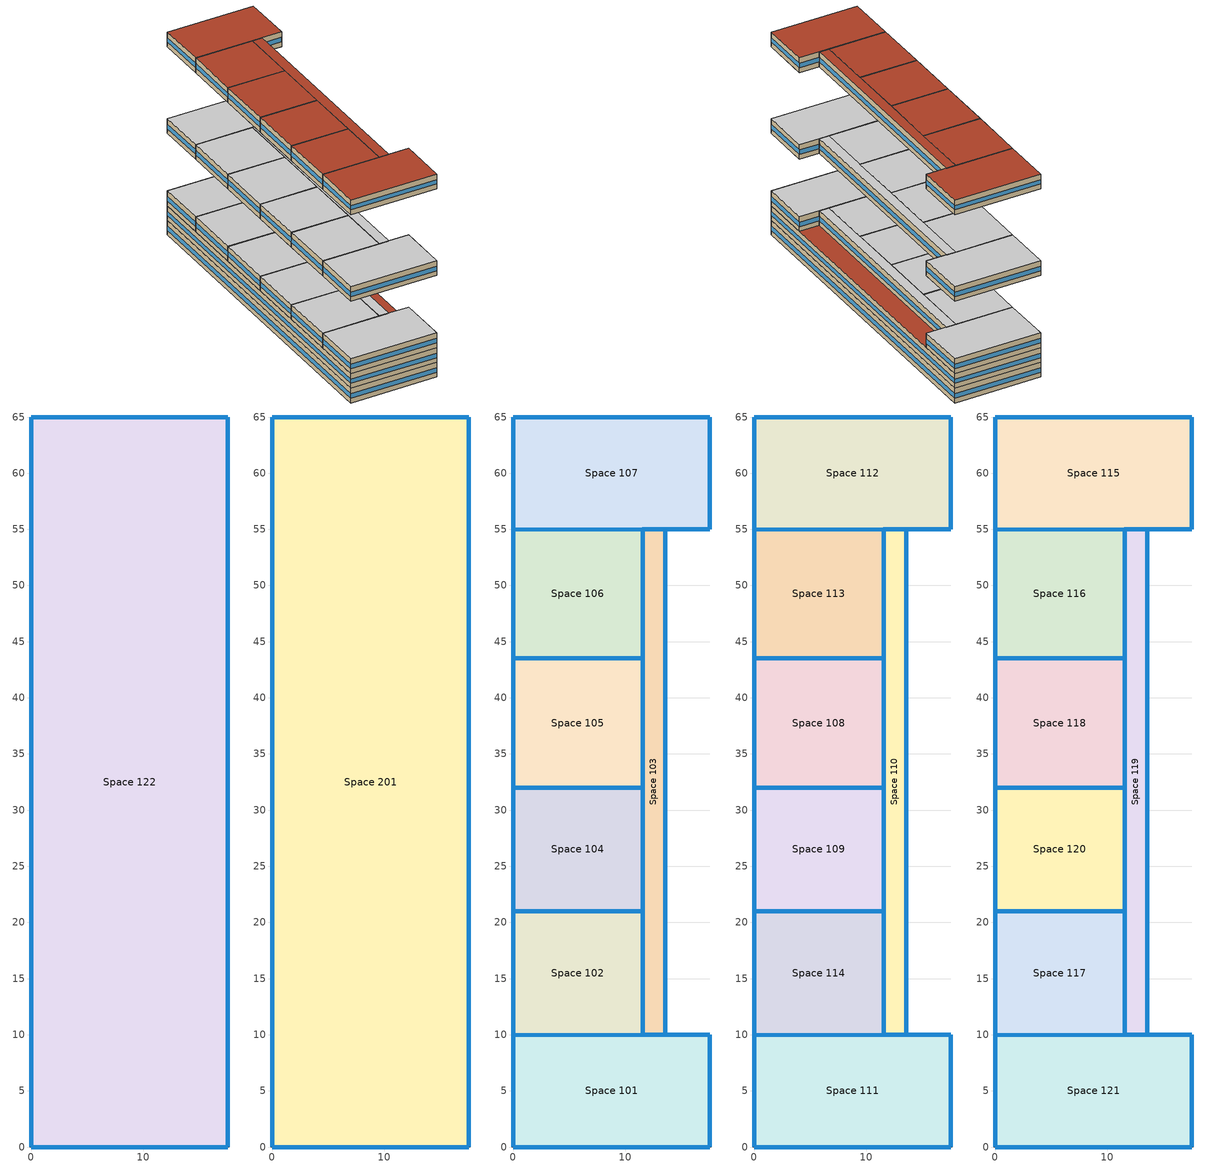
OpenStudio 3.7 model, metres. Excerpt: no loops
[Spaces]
Space 122
 floor ground: 17.53,65 17.53,0 0,0 0,65 z0
 wall outside: 0,0 17.53,0 17.53,65 0,65 0,0 z0:3.05
 window: 0.03,0 17.5,0 / 0,64.97 0,0.03 / 17.5,65 0.03,65 / 17.53,0.03 17.53,64.97 z1:1.92
 roof outside: 17.53,0 17.53,65 0,65 0,0 z3.05
Space 201
 floor ground: 17.53,65 17.53,0 0,0 0,65 z3.05
 wall outside: 0,0 17.53,0 17.53,65 0,65 0,0 z3.05:6.1
 window: 0.03,0 17.5,0 / 17.5,65 0.03,65 z4.05:4.97; 0,64.97 0,0.03 / 17.53,0.03 17.53,64.97 z4.05:4.96
 roof outside: 17.53,0 17.53,65 0,65 0,0 z6.1
Space 101
 floor ground: 17.53,10 17.53,0 0,0 0,9.97 11.53,10 z6.1
 wall outside: 13.53,10 11.53,10 0,9.97 0,0 17.53,0 17.53,10 13.53,10 z6.1:9.14
 window: 17.5,10 13.56,10 / 17.53,0.03 17.53,9.97 / 0,9.94 0,0.03 z7.1:8.02; 13.5,10 11.56,10 z7.1:8.03; 11.5,10 0.03,9.97 / 0.03,0 17.5,0 z7.1:8.01
 ceiling adiabatic: 17.53,0 17.53,10 11.53,10 0,9.97 0,0 z9.14
Space 102
 floor ground: 11.53,21 11.53,10 0,9.97 0,21 z6.1
 wall outside: 11.53,10 11.53,21 0,21 0,9.97 11.53,10 z6.1:9.14
 window: 11.53,10.03 11.53,20.97 / 0.03,9.97 11.5,10 / 0,20.97 0,10 / 11.5,21 0.03,21 z7.1:8.01
 ceiling adiabatic: 0,9.97 11.53,10 11.53,21 0,21 z9.14
Space 103
 floor ground: 13.53,55 13.53,10 11.53,10 11.53,55 z6.1
 wall outside: 13.53,10 13.53,55 11.53,55 11.53,43.5 11.53,32 11.53,21 11.53,10 13.53,10 z6.1:9.14
 window: 11.53,43.47 11.53,32.03 / 11.53,31.97 11.53,21.03 / 13.53,10.03 13.53,54.97 / 11.53,20.97 11.53,10.03 / 11.53,54.97 11.53,43.53 z7.1:8.01; 11.56,10 13.5,10 / 13.5,55 11.56,55 z7.1:8.03
 ceiling adiabatic: 13.53,10 13.53,55 11.53,55 11.53,10 z9.14
Space 104
 floor ground: 11.53,32 11.53,21 0,21 0,32 z6.1
 wall outside: 11.53,21 11.53,32 0,32 0,21 11.53,21 z6.1:9.14
 window: 0.03,21 11.5,21 / 0,31.97 0,21.03 / 11.53,21.03 11.53,31.97 / 11.5,32 0.03,32 z7.1:8.01
 ceiling adiabatic: 11.53,21 11.53,32 0,32 0,21 z9.14
Space 105
 floor ground: 11.53,43.5 11.53,32 0,32 0,43.5 z6.1
 wall outside: 11.53,32 11.53,43.5 0,43.5 0,32 11.53,32 z6.1:9.14
 window: 11.5,43.5 0.03,43.5 / 11.53,32.03 11.53,43.47 / 0.03,32 11.5,32 / 0,43.47 0,32.03 z7.1:8.01
 ceiling adiabatic: 11.53,32 11.53,43.5 0,43.5 0,32 z9.14
Space 106
 floor ground: 11.53,55 11.53,43.5 0,43.5 0,54.97 z6.1
 wall outside: 0,54.97 0,43.5 11.53,43.5 11.53,55 0,54.97 z6.1:9.14
 window: 11.53,43.53 11.53,54.97 / 0.03,43.5 11.5,43.5 / 0,54.94 0,43.53 / 11.5,55 0.03,54.97 z7.1:8.01
 ceiling adiabatic: 11.53,43.5 11.53,55 0,54.97 0,43.5 z9.14
Space 107
 floor ground: 17.53,65 17.53,55 11.53,55 0,54.97 0,65 z6.1
 wall outside: 0,65 0,54.97 11.53,55 13.53,55 17.53,55 17.53,65 0,65 z6.1:9.14
 window: 11.56,55 13.5,55 z7.1:8.03; 17.53,55.03 17.53,64.97 / 0,64.97 0,55 / 13.56,55 17.5,55 z7.1:8.02; 17.5,65 0.03,65 / 0.03,54.97 11.5,55 z7.1:8.01
 ceiling adiabatic: 0,54.97 11.53,55 17.53,55 17.53,65 0,65 z9.14
Space 108
 floor adiabatic: 11.53,43.5 11.53,32 0,32 0,43.5 z21.1
 wall outside: 11.53,32 11.53,43.5 0,43.5 0,32 11.53,32 z21.1:24.14
 window: 11.5,43.5 0.03,43.5 / 11.53,32.03 11.53,43.47 / 0.03,32 11.5,32 / 0,43.47 0,32.03 z22.1:23.01
 ceiling adiabatic: 11.53,32 11.53,43.5 0,43.5 0,32 z24.14
Space 109
 floor adiabatic: 11.53,32 11.53,21 0,21 0,32 z21.1
 wall outside: 11.53,21 11.53,32 0,32 0,21 11.53,21 z21.1:24.14
 window: 0,31.97 0,21.03 / 11.5,32 0.03,32 / 11.53,21.03 11.53,31.97 / 0.03,21 11.5,21 z22.1:23.01
 ceiling adiabatic: 11.53,21 11.53,32 0,32 0,21 z24.14
Space 110
 floor adiabatic: 13.53,55 13.53,10 11.53,10 11.53,55 z21.1
 wall outside: 13.53,10 13.53,55 11.53,55 11.53,43.5 11.53,32 11.53,21 11.53,10 13.53,10 z21.1:24.14
 window: 13.53,10.03 13.53,54.97 / 11.53,20.97 11.53,10.03 / 11.53,31.97 11.53,21.03 / 11.53,43.47 11.53,32.03 / 11.53,54.97 11.53,43.53 z22.1:23.01; 11.56,10 13.5,10 / 13.5,55 11.56,55 z22.1:23.03
 ceiling adiabatic: 13.53,10 13.53,55 11.53,55 11.53,10 z24.14
Space 111
 floor adiabatic: 17.53,10 17.53,0 0,0 0,9.97 11.53,10 z21.1
 wall outside: 13.53,10 11.53,10 0,9.97 0,0 17.53,0 17.53,10 13.53,10 z21.1:24.14
 window: 0,9.94 0,0.03 / 17.5,10 13.56,10 / 17.53,0.03 17.53,9.97 z22.1:23.02; 13.5,10 11.56,10 z22.1:23.03; 0.03,0 17.5,0 / 11.5,10 0.03,9.97 z22.1:23.01
 ceiling adiabatic: 17.53,0 17.53,10 11.53,10 0,9.97 0,0 z24.14
Space 112
 floor adiabatic: 17.53,65 17.53,55 11.53,55 0,54.97 0,65 z21.1
 wall outside: 0,65 0,54.97 11.53,55 13.53,55 17.53,55 17.53,65 0,65 z21.1:24.14
 window: 0,64.97 0,55 / 17.53,55.03 17.53,64.97 / 13.56,55 17.5,55 z22.1:23.02; 17.5,65 0.03,65 / 0.03,54.97 11.5,55 z22.1:23.01; 11.56,55 13.5,55 z22.1:23.03
 ceiling adiabatic: 0,54.97 11.53,55 17.53,55 17.53,65 0,65 z24.14
Space 113
 floor adiabatic: 11.53,55 11.53,43.5 0,43.5 0,54.97 z21.1
 wall outside: 0,54.97 0,43.5 11.53,43.5 11.53,55 0,54.97 z21.1:24.14
 window: 0,54.94 0,43.53 / 11.5,55 0.03,54.97 / 11.53,43.53 11.53,54.97 / 0.03,43.5 11.5,43.5 z22.1:23.01
 ceiling adiabatic: 11.53,43.5 11.53,55 0,54.97 0,43.5 z24.14
Space 114
 floor adiabatic: 11.53,21 11.53,10 0,9.97 0,21 z21.1
 wall outside: 11.53,10 11.53,21 0,21 0,9.97 11.53,10 z21.1:24.14
 window: 11.53,10.03 11.53,20.97 / 0.03,9.97 11.5,10 / 0,20.97 0,10 / 11.5,21 0.03,21 z22.1:23.01
 ceiling adiabatic: 0,9.97 11.53,10 11.53,21 0,21 z24.14
Space 115
 floor adiabatic: 17.53,65 17.53,55 11.53,55 0,54.97 0,65 z39.1
 wall outside: 0,65 0,54.97 11.53,55 13.53,55 17.53,55 17.53,65 0,65 z39.1:42.14
 window: 17.53,55.03 17.53,64.97 / 0,64.97 0,55 / 13.56,55 17.5,55 z40.1:41.02; 17.5,65 0.03,65 / 0.03,54.97 11.5,55 z40.1:41.01; 11.56,55 13.5,55 z40.1:41.03
 roof outside: 0,54.97 11.53,55 17.53,55 17.53,65 0,65 z42.14
Space 116
 floor adiabatic: 11.53,55 11.53,43.5 0,43.5 0,54.97 z39.1
 wall outside: 0,54.97 0,43.5 11.53,43.5 11.53,55 0,54.97 z39.1:42.14
 window: 0,54.94 0,43.53 / 11.5,55 0.03,54.97 / 11.53,43.53 11.53,54.97 / 0.03,43.5 11.5,43.5 z40.1:41.01
 roof outside: 11.53,43.5 11.53,55 0,54.97 0,43.5 z42.14
Space 117
 floor adiabatic: 11.53,21 11.53,10 0,9.97 0,21 z39.1
 wall outside: 11.53,10 11.53,21 0,21 0,9.97 11.53,10 z39.1:42.14
 window: 0.03,9.97 11.5,10 / 11.53,10.03 11.53,20.97 / 0,20.97 0,10 / 11.5,21 0.03,21 z40.1:41.01
 roof outside: 0,9.97 11.53,10 11.53,21 0,21 z42.14
Space 118
 floor adiabatic: 11.53,43.5 11.53,32 0,32 0,43.5 z39.1
 wall outside: 11.53,32 11.53,43.5 0,43.5 0,32 11.53,32 z39.1:42.14
 window: 11.53,32.03 11.53,43.47 / 0.03,32 11.5,32 / 0,43.47 0,32.03 / 11.5,43.5 0.03,43.5 z40.1:41.01
 roof outside: 11.53,32 11.53,43.5 0,43.5 0,32 z42.14
Space 119
 floor adiabatic: 13.53,55 13.53,10 11.53,10 11.53,55 z39.1
 wall outside: 13.53,10 13.53,55 11.53,55 11.53,43.5 11.53,32 11.53,21 11.53,10 13.53,10 z39.1:42.14
 window: 13.5,55 11.56,55 / 11.56,10 13.5,10 z40.1:41.03; 11.53,54.97 11.53,43.53 / 13.53,10.03 13.53,54.97 / 11.53,20.97 11.53,10.03 / 11.53,31.97 11.53,21.03 / 11.53,43.47 11.53,32.03 z40.1:41.01
 roof outside: 13.53,10 13.53,55 11.53,55 11.53,10 z42.14
Space 120
 floor adiabatic: 11.53,32 11.53,21 0,21 0,32 z39.1
 wall outside: 11.53,21 11.53,32 0,32 0,21 11.53,21 z39.1:42.14
 window: 0,31.97 0,21.03 / 0.03,21 11.5,21 / 11.53,21.03 11.53,31.97 / 11.5,32 0.03,32 z40.1:41.01
 roof outside: 11.53,21 11.53,32 0,32 0,21 z42.14
Space 121
 floor adiabatic: 17.53,10 17.53,0 0,0 0,9.97 11.53,10 z39.1
 wall outside: 13.53,10 11.53,10 0,9.97 0,0 17.53,0 17.53,10 13.53,10 z39.1:42.14
 window: 0.03,0 17.5,0 / 11.5,10 0.03,9.97 z40.1:41.01; 17.5,10 13.56,10 / 17.53,0.03 17.53,9.97 / 0,9.94 0,0.03 z40.1:41.02; 13.5,10 11.56,10 z40.1:41.03
 roof outside: 17.53,0 17.53,10 11.53,10 0,9.97 0,0 z42.14
[ClimateZones]
Climate Zone Institution Name 1=ASHRAE; Climate Zone Document Name 1=ANSI/ASHRAE Standard 169; Climate Zone Document Year 1=2006; Climate Zone Value 1=6A; Climate Zone Institution Name 2=CEC; Climate Zone Document Name 2=California Climate Zone Descriptions; Climate Zone Document Year 2=1995
[Building]
Building 1
[Site]
Montreal Int'l: Latitude {deg}=45.47; Longitude {deg}=-73.75; Time Zone {hr}=-5; Elevation {m}=36
[SizingPeriod:DesignDay] Barometric Pressure {Pa}=100893; Rain Indicator=No; Snow Indicator=No; Day of Month=21; Daylight Saving Time Indicator=No; Dry-Bulb Temperature Range Modifier Type=DefaultMultipliers
Name | Maximum Dry-Bulb Temperature {C} | Daily Dry-Bulb Temperature Range {deltaC} | Wind Speed {m/s} | Wind Direction {deg} | Sky Clearness | Month | Day Type | Humidity Condition Type | Wetbulb or DewPoint at Maximum Dry-Bulb {C} | Solar Model Indicator | ASHRAE Clear Sky Optical Depth for Beam Irradiance | ASHRAE Clear Sky Optical Depth for Diffuse Irradiance
Montreal Int'l Ann Htg 99.6% Condns DB | -23.7 | 0 | 3.9 | 260 | 0 | 1 | WinterDesignDay | Wetbulb | -23.7 | ASHRAEClearSky
Montreal Int'l Ann Hum_n 99.6% Condns DP=>MCDB | -23 | 0 | 3.9 | 260 | 0 | 1 | WinterDesignDay | Dewpoint | -30.5 | ASHRAEClearSky
Montreal Int'l Ann Htg Wind 99.6% Condns WS=>MCDB | -5.3 | 0 | 12.9 | 260 | 0 | 1 | WinterDesignDay | Wetbulb | -5.3 | ASHRAEClearSky
Montreal Int'l Ann Clg .4% Condns DB=>MWB | 30 | 9.3 | 4.9 | 220 |  | 7 | SummerDesignDay | Wetbulb | 22.1 | ASHRAETau | 0.465 | 1.966
Montreal Int'l Ann Clg .4% Condns WB=>MDB | 28.1 | 9.3 | 4.9 | 220 |  | 7 | SummerDesignDay | Wetbulb | 23.2 | ASHRAETau | 0.465 | 1.966
Montreal Int'l Ann Clg .4% Condns DP=>MDB | 26 | 9.3 | 4.9 | 220 |  | 7 | SummerDesignDay | Dewpoint | 21.6 | ASHRAETau | 0.465 | 1.966
[Material] Thermal Absorptance=0.9
Name | Roughness | Thickness {m} | Conductivity {W/m-K} | Density {kg/m3} | Specific Heat {J/kg-K} | Solar Absorptance | Visible Absorptance
G05 25mm wood 1 | MediumSmooth | 0.0254 | 0.15 | 608 | 1630 | 0.5 | 0.5
4 in. Normalweight Concrete Floor 2 | MediumRough | 0.1016 | 2.31 | 2322 | 832 | 0.7 | 0.7
Generic Brick | MediumRough | 0.1 | 0.9 | 1920 | 790 | 0.65 | 0.65
Generic LW Concrete | MediumRough | 0.1 | 0.53 | 1280 | 840 | 0.8 | 0.8
Generic Wall Air Gap | Smooth | 0.1 | 0.667 | 1.28 | 1000 | 0.7 | 0.7
Generic Gypsum Board | MediumSmooth | 0.0127 | 0.16 | 800 | 1090 | 0.5 | 0.5
Roof Membrane 1 | VeryRough | 0.0095 | 0.16 | 1121.29 | 1460 | 0.7 | 0.7
Metal Roof Surface 2; F08 Metal surface 1 | Smooth | 0.0008 | 45.28 | 7824 | 500 | 0.7 | 0.7
100mm Normalweight concrete floor | MediumRough | 0.1016 | 2.31045 | 2322 | 832.557 | 0.7 | 0.7
G01 13mm gypsum board | Smooth | 0.0127 | 0.160031 | 800.001 | 1090.73 | 0.7 | 0.5
Generic HW Concrete | MediumRough | 0.2 | 1.95 | 2240 | 900 | 0.8 | 0.8
Generic Ceiling Air Gap | Smooth | 0.1 | 0.556 | 1.28 | 1000 | 0.7 | 0.7
Generic Acoustic Tile | MediumSmooth | 0.02 | 0.06 | 368 | 590 | 0.2 | 0.2
[Material:NoMass] Roughness=Smooth; Thermal Absorptance=0.9; Solar Absorptance=0.7
Name | Thermal Resistance {m2-K/W} | Visible Absorptance
Typical Carpet Pad 4; CP02 CARPET PAD 1 | 0.21648 | 0.8
Typical Insulation R-1.2 Pre1980roof | 2.73841 | 0.7
Typical Insulation R1.5 ground Pre1980 | 1.5 | 0.7
Typical Insulation R-2.17 1 | 0.381975 | 0.7
[DefaultConstructionSet]
Zone Pre1950 6A: Default Exterior Surface Constructions=Default Surface Constructions 1696; Default Interior Surface Constructions=Default Surface Constructions 1697; Default Ground Contact Surface Constructions=Default Surface Constructions 1675; Default Exterior SubSurface Constructions=Default Sub Surface Constructions 1113; Default Interior SubSurface Constructions=Default Sub Surface Constructions 1114; Interior Partition Construction=Typical Interior Partition 4; Adiabatic Surface Construction=Generic Interior Floor
[DefaultSurfaceConstructions]
Name | Floor Construction | Wall Construction | Roof Ceiling Construction
Default Surface Constructions 1696 | Typical Insulated Exterior Mass Floor 1 | Generic Exterior Wall Uninsulated | Typical IEAD Roof pre1980
Default Surface Constructions 1697 | Typical Interior Floor | Typical Interior Wall | Typical Interior Ceiling
Default Surface Constructions 1675 | Generic Ground Slab 6A pre1980 | Generic Ground Slab 6A pre1980 | Generic Interior Ceiling
[DefaultSubSurfaceConstructions]
Name | Fixed Window Construction | Operable Window Construction | Door Construction | Glass Door Construction | Overhead Door Construction | Tubular Daylight Dome Construction | Tubular Daylight Diffuser Construction
Default Sub Surface Constructions 1113 | Customized Fenestration: u=3.36 | Customized Fenestration: u=3.36 | Typical Insulated Metal Door 2 | U 0.88 SHGC 0.16 Sgl Ref-A-L Clr 6mm 1 | Typical Overhead Door 1 | Typical Interior Window | Typical Interior Window
Default Sub Surface Constructions 1114 | Typical Interior Window | Typical Interior Window | Typical Interior Door 4
[Construction]
Typical Interior Partition 4; Typical Interior Door 4: G05 25mm wood 1
Typical Insulated Exterior Mass Floor 1: 4 in. Normalweight Concrete Floor 2, Typical Carpet Pad 4
Generic Exterior Wall Uninsulated: Generic Brick, Generic LW Concrete, Generic Wall Air Gap, Generic Gypsum Board
Typical IEAD Roof pre1980: Roof Membrane 1, Typical Insulation R-1.2 Pre1980roof, Metal Roof Surface 2
Typical Interior Floor: 100mm Normalweight concrete floor, CP02 CARPET PAD 1
Typical Interior Wall: G01 13mm gypsum board, G01 13mm gypsum board
Typical Interior Ceiling: CP02 CARPET PAD 1, 100mm Normalweight concrete floor
Generic Ground Slab 6A pre1980: Typical Insulation R1.5 ground Pre1980, Generic HW Concrete
Customized Fenestration: u=3.36: Fenestration U=3.32 0.66 1
Typical Insulated Metal Door 2: F08 Metal surface 1, Typical Insulation R-2.17 1
U 0.88 SHGC 0.16 Sgl Ref-A-L Clr 6mm 1: REF A CLEAR LO 6MM 1
Typical Overhead Door 1: Typical Insulation R-2.17 1
Typical Interior Window: Clear 3mm 1
Generic Interior Ceiling: Generic LW Concrete, Generic Ceiling Air Gap, Generic Acoustic Tile
Generic Interior Floor: Generic Acoustic Tile, Generic Ceiling Air Gap, Generic LW Concrete
[WindowMaterial:SimpleGlazingSystem]
Fenestration U=3.32 0.66 1: U-Factor {W/m2-K}=3.32; Solar Heat Gain Coefficient=0.66; Visible Transmittance=0.21
[WindowMaterial:Glazing] Optical Data Type=SpectralAverage; Infrared Transmittance at Normal Incidence=0; Front Side Infrared Hemispherical Emissivity=0.84; Conductivity {W/m-K}=0.9; Dirt Correction Factor for Solar and Visible Transmittance=1; Solar Diffusing=No
Name | Thickness {m} | Solar Transmittance at Normal Incidence | Front Side Solar Reflectance at Normal Incidence | Back Side Solar Reflectance at Normal Incidence | Visible Transmittance at Normal Incidence | Front Side Visible Reflectance at Normal Incidence | Back Side Visible Reflectance at Normal Incidence | Back Side Infrared Hemispherical Emissivity
REF A CLEAR LO 6MM 1 | 0.006 | 0.066 | 0.341 | 0.493 | 0.08 | 0.41 | 0.37 | 0.4
Clear 3mm 1 | 0.003 | 0.837 | 0.075 | 0.075 | 0.898 | 0.081 | 0.081 | 0.84
[ThermostatSetpoint:DualSetpoint]
Name | Heating Setpoint Temperature Schedule | Cooling Setpoint Temperature Schedule
Thermostat Setpoint Dual Setpoint 1 | LargeOffice Building_Setpoint_HtgSetp Schedule | LargeOffice Building_Setpoint_ClgSetp Schedule
Thermostat Setpoint Dual Setpoint 2 | LargeOffice Building_Setpoint_HtgSetp Schedule 1 | LargeOffice Building_Setpoint_ClgSetp Schedule 1
Thermostat Setpoint Dual Setpoint 3; Thermostat Setpoint Dual Setpoint 4; Thermostat Setpoint Dual Setpoint 5; Thermostat Setpoint Dual Setpoint 6; Thermostat Setpoint Dual Setpoint 7; Thermostat Setpoint Dual Setpoint 8; Thermostat Setpoint Dual Setpoint 9; Thermostat Setpoint Dual Setpoint 10; Thermostat Setpoint Dual Setpoint 11; Thermostat Setpoint Dual Setpoint 12; Thermostat Setpoint Dual Setpoint 13; Thermostat Setpoint Dual Setpoint 14; Thermostat Setpoint Dual Setpoint 15; Thermostat Setpoint Dual Setpoint 16; Thermostat Setpoint Dual Setpoint 17; Thermostat Setpoint Dual Setpoint 18; Thermostat Setpoint Dual Setpoint 19; Thermostat Setpoint Dual Setpoint 20; Thermostat Setpoint Dual Setpoint 21; Thermostat Setpoint Dual Setpoint 22; Thermostat Setpoint Dual Setpoint 23 | NECB-G-Thermostat Setpoint-Heating | NECB-G-Thermostat Setpoint-Cooling 1
[DesignSpecification:OutdoorAir] Outdoor Air Method=Sum
Name | Outdoor Air Flow per Person {m3/s-person}
MidriseApartment Apartment Ventilation | 0.003
189.1-2009 - Office - ClosedOffice - CZ4-8 Ventilation | 0.00943895
[BuildingStory]
Name | Nominal Z Coordinate {m} | Nominal Floor to Floor Height {m}
Building Story 1 | 0 | 3.048
Building Story 2 | 3 | 3.048
Building Story 3 | 6.048 | 3.048
Building Story typical | 24 | 3
Building Story roof | 42 | 3
[Space]
Name | Space Type | Building Story | Thermal Zone
Space 101 | MURB large | Building Story 3 | Thermal Zone 2
Space 102 | MURB large | Building Story 3 | Thermal Zone 5
Space 103 | MURB lobby | Building Story 3 | Thermal Zone 7
Space 104 | MURB large | Building Story 3 | Thermal Zone 8
Space 105 | MURB large | Building Story 3 | Thermal Zone 9
Space 106 | MURB large | Building Story 3 | Thermal Zone 6
Space 107 | MURB large | Building Story 3 | Thermal Zone 4
Space 108 | MURB large | Building Story typical | Thermal Zone 3
Space 109 | MURB large | Building Story typical | Thermal Zone 10
Space 110 | MURB lobby | Building Story typical | Thermal Zone 11
Space 111 | MURB large | Building Story typical | Thermal Zone 13
Space 112 | MURB large | Building Story typical | Thermal Zone 15
Space 113 | MURB large | Building Story typical | Thermal Zone 16
Space 114 | MURB large | Building Story typical | Thermal Zone 17
Space 115 | MURB large | Building Story roof | Thermal Zone 18
Space 116 | MURB large | Building Story roof | Thermal Zone 19
Space 117 | MURB large | Building Story roof | Thermal Zone 20
Space 118 | MURB large | Building Story roof | Thermal Zone 14
Space 119 | MURB lobby | Building Story roof | Thermal Zone 21
Space 120 | MURB large | Building Story roof | Thermal Zone 22
Space 121 | MURB large | Building Story roof | Thermal Zone 12
Space 122 | Bureaux | Building Story 1 | Thermal Zone 23
Space 201 | Bureaux | Building Story 2 | Thermal Zone 1
[ThermalZone] Use Ideal Air Loads=No
Name | Thermostat | Multiplier
Thermal Zone 1 | Thermostat Setpoint Dual Setpoint 1
Thermal Zone 2 | Thermostat Setpoint Dual Setpoint 10
Thermal Zone 3 | Thermostat Setpoint Dual Setpoint 12 | 10
Thermal Zone 4 | Thermostat Setpoint Dual Setpoint 8
Thermal Zone 5 | Thermostat Setpoint Dual Setpoint 14
Thermal Zone 6 | Thermostat Setpoint Dual Setpoint 20
Thermal Zone 7 | Thermostat Setpoint Dual Setpoint 7
Thermal Zone 8 | Thermostat Setpoint Dual Setpoint 19
Thermal Zone 9 | Thermostat Setpoint Dual Setpoint 18
Thermal Zone 10 | Thermostat Setpoint Dual Setpoint 3 | 10
Thermal Zone 11 | Thermostat Setpoint Dual Setpoint 9 | 10
Thermal Zone 12 | Thermostat Setpoint Dual Setpoint 13 | 1
Thermal Zone 13 | Thermostat Setpoint Dual Setpoint 11 | 10
Thermal Zone 14 | Thermostat Setpoint Dual Setpoint 6
Thermal Zone 15 | Thermostat Setpoint Dual Setpoint 15 | 10
Thermal Zone 16 | Thermostat Setpoint Dual Setpoint 16 | 10
Thermal Zone 17 | Thermostat Setpoint Dual Setpoint 17 | 10
Thermal Zone 18 | Thermostat Setpoint Dual Setpoint 4
Thermal Zone 19 | Thermostat Setpoint Dual Setpoint 5
Thermal Zone 20 | Thermostat Setpoint Dual Setpoint 23
Thermal Zone 21 | Thermostat Setpoint Dual Setpoint 21
Thermal Zone 22 | Thermostat Setpoint Dual Setpoint 22
Thermal Zone 23 | Thermostat Setpoint Dual Setpoint 2
[Sizing:Zone] Zone Cooling Design Supply Air Temperature Input Method=SupplyAirTemperature; Zone Cooling Design Supply Air Temperature {C}=14; Zone Cooling Design Supply Air Temperature Difference {deltaC}=11.11; Zone Heating Design Supply Air Temperature Input Method=SupplyAirTemperature; Zone Heating Design Supply Air Temperature {C}=40; Zone Heating Design Supply Air Temperature Difference {deltaC}=11.11; Zone Cooling Design Supply Air Humidity Ratio {kg-H2O/kg-air}=0.0085; Zone Heating Design Supply Air Humidity Ratio {kg-H2O/kg-air}=0.008; Cooling Design Air Flow Method=DesignDay; Heating Design Air Flow Method=DesignDay; Account for Dedicated Outdoor Air System=No; Dedicated Outdoor Air System Control Strategy=NeutralSupplyAir; Dedicated Outdoor Air Low Setpoint Temperature for Design {C}=autosize; Dedicated Outdoor Air High Setpoint Temperature for Design {C}=autosize; Zone Load Sizing Method=Sensible Load Only No Latent Load; Zone Latent Cooling Design Supply Air Humidity Ratio Input Method=HumidityRatioDifference; Zone Cooling Design Supply Air Humidity Ratio Difference {kgWater/kgDryAir}=0.005; Zone Latent Heating Design Supply Air Humidity Ratio Input Method=HumidityRatioDifference; Zone Humidification Design Supply Air Humidity Ratio Difference {kgWater/kgDryAir}=0.005
Thermal Zone 1; Thermal Zone 2; Thermal Zone 3; Thermal Zone 4; Thermal Zone 5; Thermal Zone 6; Thermal Zone 7; Thermal Zone 8; Thermal Zone 9; Thermal Zone 10; Thermal Zone 11; Thermal Zone 12; Thermal Zone 13; Thermal Zone 14; Thermal Zone 15; Thermal Zone 16; Thermal Zone 17; Thermal Zone 18; Thermal Zone 19; Thermal Zone 20; Thermal Zone 21; Thermal Zone 22; Thermal Zone 23
[Zone equipment]
Thermal Zone 1: Elec Baseboard, PTHP
Thermal Zone 2: Elec Baseboard 8, PTHP 8
Thermal Zone 3: Elec Baseboard 10, PTHP 10
Thermal Zone 4: Elec Baseboard 5, PTHP 5
Thermal Zone 5: Elec Baseboard 12, PTHP 12
Thermal Zone 6: Elec Baseboard 18, PTHP 18
Thermal Zone 7: Elec Baseboard 4, PTHP 4
Thermal Zone 8: Elec Baseboard 17, PTHP 17
Thermal Zone 9: Elec Baseboard 16, PTHP 16
Thermal Zone 10: Elec Baseboard 6, PTHP 6
Thermal Zone 11: Elec Baseboard 7, PTHP 7
Thermal Zone 12: Elec Baseboard 11, PTHP 11
Thermal Zone 13: Elec Baseboard 9, PTHP 9
Thermal Zone 14: Elec Baseboard 3, PTHP 3
Thermal Zone 15: Elec Baseboard 13, PTHP 13
Thermal Zone 16: Elec Baseboard 14, PTHP 14
Thermal Zone 17: Elec Baseboard 15, PTHP 15
Thermal Zone 18: Elec Baseboard 1, PTHP 1
Thermal Zone 19: Elec Baseboard 2, PTHP 2
Thermal Zone 20: Elec Baseboard 22, PTHP 22
Thermal Zone 21: Elec Baseboard 20, PTHP 20
Thermal Zone 22: Elec Baseboard 21, PTHP 21
Thermal Zone 23: Elec Baseboard 19, PTHP 19
[DefaultScheduleSet]
Name | Number of People Schedule | People Activity Level Schedule | Electric Equipment Schedule | Hot Water Equipment Schedule | Infiltration Schedule | Lighting Schedule
MidriseApartment Apartment Schedule Set 2 | MidriseApartment Apartment Occ 2 | MidriseApartment Activity 2 | MURB Appliances and lighting | MURB hot water equipment schedule | MidriseApartment Infil 3
MidriseApartment Corridor Schedule Set 1 |  |  | ApartmentMidRise BLDG_ELEVATORS Pre2004 |  | MidriseApartment Infil 1 | MidriseApartment Corridor Light 2
189.1-2009 - Office - BreakRoom - CZ4-8 Schedule Set | Office Misc Occ | Office Activity | Office Bldg Equip |  | Office Infil Quarter On | Office Bldg Light
[People:Definition]
MidriseApartment Apartment People Definition: Number of People Calculation Method=People/Area; People per Space Floor Area {person/m2}=0.0283091; Fraction Radiant=0.3
[ElectricEquipment:Definition]
MidriseApartment Apartment Elec Equip Definition: Design Level Calculation Method=Watts/Area; Watts per Space Floor Area {W/m2}=8.15; Fraction Latent=0; Fraction Radiant=0.5; Fraction Lost=0
[SpaceType] Default Construction Set=Zone Pre1950 6A
Name | Default Schedule Set | Design Specification Outdoor Air Object
MURB large | MidriseApartment Apartment Schedule Set 2 | MidriseApartment Apartment Ventilation
MURB lobby | MidriseApartment Corridor Schedule Set 1 | MidriseApartment Apartment Ventilation
Bureaux | 189.1-2009 - Office - BreakRoom - CZ4-8 Schedule Set | 189.1-2009 - Office - ClosedOffice - CZ4-8 Ventilation
[People]
People 1: People Definition=MidriseApartment Apartment People Definition; Space or SpaceType=MURB large; Multiplier=1
[ElectricEquipment]
Electric Equipment 1: Electric Equipment Definition=MidriseApartment Apartment Elec Equip Definition; Space or SpaceType=MURB large
[ZoneHVAC:Baseboard:Convective:Electric] Availability Schedule=Always On Discrete hvac_library; Nominal Capacity {W}=autosize; Efficiency=1
Elec Baseboard; Elec Baseboard 1; Elec Baseboard 2; Elec Baseboard 3; Elec Baseboard 4; Elec Baseboard 5; Elec Baseboard 6; Elec Baseboard 7; Elec Baseboard 8; Elec Baseboard 9; Elec Baseboard 10; Elec Baseboard 11; Elec Baseboard 12; Elec Baseboard 13; Elec Baseboard 14; Elec Baseboard 15; Elec Baseboard 16; Elec Baseboard 17; Elec Baseboard 18; Elec Baseboard 19; Elec Baseboard 20; Elec Baseboard 21; Elec Baseboard 22
[ZoneHVAC:PackagedTerminalHeatPump] Availability Schedule=Always On Discrete hvac_library; Supply Air Flow Rate During Cooling Operation {m3/s}=Autosize; Supply Air Flow Rate During Heating Operation {m3/s}=2.22045e-16; Supply Air Flow Rate When No Cooling or Heating is Needed {m3/s}=Autosize; Outdoor Air Flow Rate During Cooling Operation {m3/s}=Autosize; Outdoor Air Flow Rate During Heating Operation {m3/s}=Autosize; Outdoor Air Flow Rate When No Cooling or Heating is Needed {m3/s}=Autosize; Maximum Supply Air Temperature from Supplemental Heater {C}=Autosize; Supply Air Fan Operating Mode Schedule=Always On Discrete hvac_library
Name | Supply Air Fan | Heating Coil | Cooling Coil | Supplemental Heating Coil
PTHP | PTHP CV Fan | PTHP 1 Spd DX Htg Coil | PTHP 1 Spd DX Clg Coil | PTHP Elec Htg Backup Coil
PTHP 1 | PTHP CV Fan 1 | PTHP 1 Spd DX Htg Coil 1 | PTHP 1 Spd DX Clg Coil 1 | PTHP Elec Htg Backup Coil 1
PTHP 2 | PTHP CV Fan 2 | PTHP 1 Spd DX Htg Coil 2 | PTHP 1 Spd DX Clg Coil 2 | PTHP Elec Htg Backup Coil 2
PTHP 3 | PTHP CV Fan 3 | PTHP 1 Spd DX Htg Coil 3 | PTHP 1 Spd DX Clg Coil 3 | PTHP Elec Htg Backup Coil 3
PTHP 4 | PTHP CV Fan 4 | PTHP 1 Spd DX Htg Coil 4 | PTHP 1 Spd DX Clg Coil 4 | PTHP Elec Htg Backup Coil 4
PTHP 5 | PTHP CV Fan 5 | PTHP 1 Spd DX Htg Coil 5 | PTHP 1 Spd DX Clg Coil 5 | PTHP Elec Htg Backup Coil 5
PTHP 6 | PTHP CV Fan 6 | PTHP 1 Spd DX Htg Coil 6 | PTHP 1 Spd DX Clg Coil 6 | PTHP Elec Htg Backup Coil 6
PTHP 7 | PTHP CV Fan 7 | PTHP 1 Spd DX Htg Coil 7 | PTHP 1 Spd DX Clg Coil 7 | PTHP Elec Htg Backup Coil 7
PTHP 8 | PTHP CV Fan 8 | PTHP 1 Spd DX Htg Coil 8 | PTHP 1 Spd DX Clg Coil 8 | PTHP Elec Htg Backup Coil 8
PTHP 9 | PTHP CV Fan 9 | PTHP 1 Spd DX Htg Coil 9 | PTHP 1 Spd DX Clg Coil 9 | PTHP Elec Htg Backup Coil 9
PTHP 10 | PTHP CV Fan 10 | PTHP 1 Spd DX Htg Coil 10 | PTHP 1 Spd DX Clg Coil 10 | PTHP Elec Htg Backup Coil 10
PTHP 11 | PTHP CV Fan 11 | PTHP 1 Spd DX Htg Coil 11 | PTHP 1 Spd DX Clg Coil 11 | PTHP Elec Htg Backup Coil 11
PTHP 12 | PTHP CV Fan 12 | PTHP 1 Spd DX Htg Coil 12 | PTHP 1 Spd DX Clg Coil 12 | PTHP Elec Htg Backup Coil 12
PTHP 13 | PTHP CV Fan 13 | PTHP 1 Spd DX Htg Coil 13 | PTHP 1 Spd DX Clg Coil 13 | PTHP Elec Htg Backup Coil 13
PTHP 14 | PTHP CV Fan 14 | PTHP 1 Spd DX Htg Coil 14 | PTHP 1 Spd DX Clg Coil 14 | PTHP Elec Htg Backup Coil 14
PTHP 15 | PTHP CV Fan 15 | PTHP 1 Spd DX Htg Coil 15 | PTHP 1 Spd DX Clg Coil 15 | PTHP Elec Htg Backup Coil 15
PTHP 16 | PTHP CV Fan 16 | PTHP 1 Spd DX Htg Coil 16 | PTHP 1 Spd DX Clg Coil 16 | PTHP Elec Htg Backup Coil 16
PTHP 17 | PTHP CV Fan 17 | PTHP 1 Spd DX Htg Coil 17 | PTHP 1 Spd DX Clg Coil 17 | PTHP Elec Htg Backup Coil 17
PTHP 18 | PTHP CV Fan 18 | PTHP 1 Spd DX Htg Coil 18 | PTHP 1 Spd DX Clg Coil 18 | PTHP Elec Htg Backup Coil 18
PTHP 19 | PTHP CV Fan 19 | PTHP 1 Spd DX Htg Coil 19 | PTHP 1 Spd DX Clg Coil 19 | PTHP Elec Htg Backup Coil 19
PTHP 20 | PTHP CV Fan 20 | PTHP 1 Spd DX Htg Coil 20 | PTHP 1 Spd DX Clg Coil 20 | PTHP Elec Htg Backup Coil 20
PTHP 21 | PTHP CV Fan 21 | PTHP 1 Spd DX Htg Coil 21 | PTHP 1 Spd DX Clg Coil 21 | PTHP Elec Htg Backup Coil 21
PTHP 22 | PTHP CV Fan 22 | PTHP 1 Spd DX Htg Coil 22 | PTHP 1 Spd DX Clg Coil 22 | PTHP Elec Htg Backup Coil 22
[Fan:ConstantVolume] Availability Schedule=Always On Discrete hvac_library; Maximum Flow Rate {m3/s}=AutoSize
PTHP CV Fan; PTHP CV Fan 1; PTHP CV Fan 2; PTHP CV Fan 3; PTHP CV Fan 4; PTHP CV Fan 5; PTHP CV Fan 6; PTHP CV Fan 7; PTHP CV Fan 8; PTHP CV Fan 9; PTHP CV Fan 10; PTHP CV Fan 11; PTHP CV Fan 12; PTHP CV Fan 13; PTHP CV Fan 14; PTHP CV Fan 15; PTHP CV Fan 16; PTHP CV Fan 17; PTHP CV Fan 18; PTHP CV Fan 19; PTHP CV Fan 20; PTHP CV Fan 21; PTHP CV Fan 22
[Coil:Heating:DX:SingleSpeed] Availability Schedule=Always On Discrete hvac_library; Rated Total Heating Capacity {W}=2.22045e-16; Rated COP {W/W}=5; Rated Air Flow Rate {m3/s}=Autosize; Rated Supply Fan Power Per Volume Flow Rate 2017 {W/(m3/s)}=773.3; Rated Supply Fan Power Per Volume Flow Rate 2023 {W/(m3/s)}=934.4; Total Heating Capacity Function of Temperature Curve=OS:Curve:Biquadratic 11; Total Heating Capacity Function of Flow Fraction Curve=OS:Curve:Quadratic 14; Energy Input Ratio Function of Temperature Curve=OS:Curve:Biquadratic 12; Energy Input Ratio Function of Flow Fraction Curve=OS:Curve:Quadratic 15; Part Load Fraction Correlation Curve=OS:Curve:Quadratic 16; Defrost Strategy=Resistive; Defrost Control=Timed; Defrost Time Period Fraction=0.166667; Resistive Defrost Heater Capacity {W}=2000
PTHP 1 Spd DX Htg Coil; PTHP 1 Spd DX Htg Coil 1; PTHP 1 Spd DX Htg Coil 2; PTHP 1 Spd DX Htg Coil 3; PTHP 1 Spd DX Htg Coil 4; PTHP 1 Spd DX Htg Coil 5; PTHP 1 Spd DX Htg Coil 6; PTHP 1 Spd DX Htg Coil 7; PTHP 1 Spd DX Htg Coil 8; PTHP 1 Spd DX Htg Coil 9; PTHP 1 Spd DX Htg Coil 10; PTHP 1 Spd DX Htg Coil 11; PTHP 1 Spd DX Htg Coil 12; PTHP 1 Spd DX Htg Coil 13; PTHP 1 Spd DX Htg Coil 14; PTHP 1 Spd DX Htg Coil 15; PTHP 1 Spd DX Htg Coil 16; PTHP 1 Spd DX Htg Coil 17; PTHP 1 Spd DX Htg Coil 18; PTHP 1 Spd DX Htg Coil 19; PTHP 1 Spd DX Htg Coil 20; PTHP 1 Spd DX Htg Coil 21; PTHP 1 Spd DX Htg Coil 22
[Coil:Cooling:DX:SingleSpeed] Availability Schedule=Always On Discrete hvac_library; Rated Total Cooling Capacity {W}=Autosize; Rated Sensible Heat Ratio=Autosize; Rated COP {W/W}=3; Rated Air Flow Rate {m3/s}=Autosize; Rated Evaporator Fan Power Per Volume Flow Rate 2017 {W/(m3/s)}=773.3; Rated Evaporator Fan Power Per Volume Flow Rate 2023 {W/(m3/s)}=934.4; Total Cooling Capacity Function of Temperature Curve=OS:Curve:Biquadratic 9; Total Cooling Capacity Function of Flow Fraction Curve=OS:Curve:Quadratic 11; Energy Input Ratio Function of Temperature Curve=OS:Curve:Biquadratic 10; Energy Input Ratio Function of Flow Fraction Curve=OS:Curve:Quadratic 12; Part Load Fraction Correlation Curve=OS:Curve:Quadratic 13; Minimum Outdoor Dry-Bulb Temperature for Compressor Operation {C}=-25; Nominal Time for Condensate Removal to Begin {s}=0; Ratio of Initial Moisture Evaporation Rate and Steady State Latent Capacity=0; Maximum Cycling Rate {cycles/hr}=0; Latent Capacity Time Constant {s}=0; Condenser Type=AirCooled; Evaporative Condenser Effectiveness=0; Evaporative Condenser Air Flow Rate {m3/s}=Autosize; Evaporative Condenser Pump Rated Power Consumption {W}=Autosize; Crankcase Heater Capacity {W}=0; Maximum Outdoor Dry-Bulb Temperature for Crankcase Heater Operation {C}=0; Basin Heater Capacity {W/K}=0; Basin Heater Setpoint Temperature {C}=10
PTHP 1 Spd DX Clg Coil; PTHP 1 Spd DX Clg Coil 1; PTHP 1 Spd DX Clg Coil 2; PTHP 1 Spd DX Clg Coil 3; PTHP 1 Spd DX Clg Coil 4; PTHP 1 Spd DX Clg Coil 5; PTHP 1 Spd DX Clg Coil 6; PTHP 1 Spd DX Clg Coil 7; PTHP 1 Spd DX Clg Coil 8; PTHP 1 Spd DX Clg Coil 9; PTHP 1 Spd DX Clg Coil 10; PTHP 1 Spd DX Clg Coil 11; PTHP 1 Spd DX Clg Coil 12; PTHP 1 Spd DX Clg Coil 13; PTHP 1 Spd DX Clg Coil 14; PTHP 1 Spd DX Clg Coil 15; PTHP 1 Spd DX Clg Coil 16; PTHP 1 Spd DX Clg Coil 17; PTHP 1 Spd DX Clg Coil 18; PTHP 1 Spd DX Clg Coil 19; PTHP 1 Spd DX Clg Coil 20; PTHP 1 Spd DX Clg Coil 21; PTHP 1 Spd DX Clg Coil 22
[Coil:Heating:Electric] Availability Schedule=Always On Discrete hvac_library
PTHP Elec Htg Backup Coil; PTHP Elec Htg Backup Coil 1; PTHP Elec Htg Backup Coil 2; PTHP Elec Htg Backup Coil 3; PTHP Elec Htg Backup Coil 4; PTHP Elec Htg Backup Coil 5; PTHP Elec Htg Backup Coil 6; PTHP Elec Htg Backup Coil 7; PTHP Elec Htg Backup Coil 8; PTHP Elec Htg Backup Coil 9; PTHP Elec Htg Backup Coil 10; PTHP Elec Htg Backup Coil 11; PTHP Elec Htg Backup Coil 12; PTHP Elec Htg Backup Coil 13; PTHP Elec Htg Backup Coil 14; PTHP Elec Htg Backup Coil 15; PTHP Elec Htg Backup Coil 16; PTHP Elec Htg Backup Coil 17; PTHP Elec Htg Backup Coil 18; PTHP Elec Htg Backup Coil 19; PTHP Elec Htg Backup Coil 20; PTHP Elec Htg Backup Coil 21; PTHP Elec Htg Backup Coil 22
[Schedule:Constant]
Always On Discrete hvac_library: Value=1
[Schedule:Ruleset]
Name | Default Day Schedule | Summer Design Day Schedule | Winter Design Day Schedule | Holiday Schedule
ApartmentMidRise BLDG_ELEVATORS Pre2004 | ApartmentMidRise BLDG_ELEVATORS Pre2004 Default
MidriseApartment Infil 1 | MidriseApartment Infil Default 1 | MidriseApartment Infil Summer Design Day 1 | MidriseApartment Infil Winter Design Day 1
MURB Appliances and lighting | Medium Office Lighting All Other Days Schedule | Medium Office Lighting Summer Design Day Schedule 1 | Medium Office Lighting Winter Design Day Schedule 1
MURB hot water equipment schedule | Medium Office Hot Water Equipment Default Schedule 1 | Medium Office Hot Water Equipment Summer Design Day Schedule 2 | Medium Office Hot Water Equipment Winter Design Day Schedule 2
MidriseApartment Apartment Occ 2 | MidriseApartment Apartment Occ Default 1 | MidriseApartment Apartment Occ Summer Design Day 2 | MidriseApartment Apartment Occ Winter Design Day 2
MidriseApartment Activity 2 | MidriseApartment Activity Default 1 | MidriseApartment Activity Summer Design Day 2 | MidriseApartment Activity Winter Design Day 2
MidriseApartment Infil 3 | MidriseApartment Infil Default 2 | MidriseApartment Infil Summer Design Day 3 | MidriseApartment Infil Winter Design Day 3
MidriseApartment Corridor Light 2 | MidriseApartment Corridor Light Default 1 | MidriseApartment Corridor Light Summer Design Day 2 | MidriseApartment Corridor Light Winter Design Day 2
Office Misc Occ | Office Bldg Occ Default Schedule 1 | Office Bldg Occ Summer Design Day 1 | Office Bldg Occ Winter Design Day 1
Office Activity | Office Activity Default Schedule | Office Activity Summer Design Day | Office Activity Winter Design Day
Office Bldg Light | Office Bldg Light Default Schedule | Office Bldg Light Summer Design Day | Office Bldg Light Winter Design Day
Office Bldg Equip | Office Bldg Equip Default Schedule | Office Bldg Equip Summer Design Day | Office Bldg Equip Winter Design Day
Office Infil Quarter On | Office Infil Quarter On Default Schedule | Office Infil Quarter On Summer Design Day | Office Infil Quarter On Winter Design Day
LargeOffice Building_Setpoint_HtgSetp Schedule | LargeOffice Building_Setpoint_HtgSetp Schedule_Sunday | LargeOffice Building_Setpoint_HtgSetp Schedule_SmrDsn 1 | LargeOffice Building_Setpoint_HtgSetp Schedule_WntrDsn 1 | LargeOffice Building_Setpoint_HtgSetp Schedule_Hol 1
LargeOffice Building_Setpoint_ClgSetp Schedule | LargeOffice Building_Setpoint_ClgSetp Schedule_Sunday | LargeOffice Building_Setpoint_ClgSetp Schedule_SmrDsn 1 | LargeOffice Building_Setpoint_ClgSetp Schedule_WntrDsn 1 | LargeOffice Building_Setpoint_ClgSetp Schedule_Hol 1
LargeOffice Building_Setpoint_ClgSetp Schedule 1 | LargeOffice Building_Setpoint_ClgSetp Schedule_Sunday 1 | LargeOffice Building_Setpoint_ClgSetp Schedule_SmrDsn 2 | LargeOffice Building_Setpoint_ClgSetp Schedule_WntrDsn 2 | LargeOffice Building_Setpoint_ClgSetp Schedule_Hol 2
LargeOffice Building_Setpoint_HtgSetp Schedule 1 | LargeOffice Building_Setpoint_HtgSetp Schedule_Sunday 1 | LargeOffice Building_Setpoint_HtgSetp Schedule_SmrDsn 2 | LargeOffice Building_Setpoint_HtgSetp Schedule_WntrDsn 2 | LargeOffice Building_Setpoint_HtgSetp Schedule_Hol 2
NECB-G-Thermostat Setpoint-Cooling 1 | NECB-G-Thermostat Setpoint-Cooling Default 1
NECB-G-Thermostat Setpoint-Heating | NECB-G-Thermostat Setpoint-Heating Default
[Schedule:Day]
ApartmentMidRise BLDG_ELEVATORS Pre2004 Default: 4, 0, 0.05, 5, 0, 0.1, 6, 0, 0.2, 7, 0, 0.4, 9, 0, 0.5, 10, 0, 0.35, 16, 0, 0.15, 17, 0, 0.35, 19, 0, 0.5, 21, 0, 0.4, 22, 0, 0.3, 23, 0, 0.2, 24, 0, 0.1
MidriseApartment Infil Default 1; MidriseApartment Infil Summer Design Day 1; MidriseApartment Infil Winter Design Day 1; MidriseApartment Infil Default 2; MidriseApartment Infil Summer Design Day 3; MidriseApartment Infil Winter Design Day 3; MidriseApartment Corridor Light Default 1; MidriseApartment Corridor Light Summer Design Day 2; MidriseApartment Corridor Light Winter Design Day 2; Office Bldg Light Summer Design Day; Office Bldg Equip Summer Design Day; Office Infil Quarter On Rule 1 Day Schedule: 24, 0, 1
Medium Office Lighting All Other Days Schedule; Office Bldg Light Rule 1 Day Schedule: 24, 0, 0.05
Medium Office Lighting Summer Design Day Schedule 1: 6, 0, 1, 24, 0, 0
Medium Office Lighting Winter Design Day Schedule 1; Office Bldg Occ Winter Design Day 1; Office Bldg Occ Rule 1 Day Schedule 1; Office Bldg Light Winter Design Day; Office Bldg Equip Winter Design Day: 24, 0, 0
MURB Friday schedule; MURB Weekday: 1, 0, 0.62, 2, 0, 0.555, 3, 0, 0.513, 4, 0, 0.494, 5, 0, 0.48, 6, 0, 0.478, 7, 0, 0.512, 8, 0, 0.58, 9, 0, 0.625, 10, 0, 0.669, 11, 0, 0.704, 12, 0, 0.742, 13, 0, 0.798, 14, 0, 0.788, 15, 0, 0.757, 16, 0, 0.748, 17, 0, 0.783, 18, 0, 0.894, 19, 0, 1, 20, 0, 0.985, 21, 0, 0.947, 22, 0, 0.908, 23, 0, 0.832, 24, 0, 0.718
MURB Weekend schedule: 1, 0, 0.617, 2, 0, 0.543, 3, 0, 0.504, 4, 0, 0.475, 5, 0, 0.463, 6, 0, 0.465, 7, 0, 0.483, 8, 0, 0.547, 9, 0, 0.62, 10, 0, 0.684, 11, 0, 0.736, 12, 0, 0.778, 13, 0, 0.824, 14, 0, 0.817, 15, 0, 0.784, 16, 0, 0.776, 17, 0, 0.793, 18, 0, 0.86, 19, 0, 0.909, 20, 0, 0.886, 21, 0, 0.849, 22, 0, 0.821, 23, 0, 0.774, 24, 0, 0.701
Medium Office Hot Water Equipment Default Schedule 1: 1, 0, 0.04, 2, 0, 0.04, 3, 0, 0.04, 4, 0, 0.04, 5, 0, 0.04, 6, 0, 0.07, 7, 0, 0.04, 8, 0, 0.04, 9, 0, 0.04, 10, 0, 0.04, 11, 0, 0.04, 12, 0, 0.06, 13, 0, 0.06, 14, 0, 0.09, 15, 0, 0.06, 16, 0, 0.04, 17, 0, 0.04, 18, 0, 0.04, 19, 0, 0.04, 20, 0, 0.04, 21, 0, 0.04, 22, 0, 0.07, 23, 0, 0.04, 24, 0, 0.04
Medium Office Hot Water Equipment Summer Design Day Schedule 2: 1, 0, 0.05, 2, 0, 0.05, 3, 0, 0.05, 4, 0, 0.05, 5, 0, 0.05, 6, 0, 0.08, 7, 0, 0.07, 8, 0, 0.19, 9, 0, 0.35, 10, 0, 0.38, 11, 0, 0.39, 12, 0, 0.47, 13, 0, 0.57, 14, 0, 0.54, 15, 0, 0.34, 16, 0, 0.33, 17, 0, 0.44, 18, 0, 0.26, 19, 0, 0.21, 20, 0, 0.15, 21, 0, 0.17, 22, 0, 0.08, 23, 0, 0.05, 24, 0, 0.05
Medium Office Hot Water Equipment Winter Design Day Schedule 2: 1, 0, 0.058024, 2, 0, 0.05, 3, 0, 0.05, 4, 0, 0.05, 5, 0, 0.05, 6, 0, 0.08, 7, 0, 0.07, 8, 0, 0.11, 9, 0, 0.15, 10, 0, 0.21, 11, 0, 0.19, 12, 0, 0.23, 13, 0, 0.2, 14, 0, 0.19, 15, 0, 0.15, 16, 0, 0.13, 17, 0, 0.14, 18, 0, 0.0784316, 19, 0, 0.0784316, 20, 0, 0.0784316, 21, 0, 0.0784316, 22, 0, 0.09, 23, 0, 0.05, 24, 0, 0.05
Friday 2: 1, 0, 0.37, 2, 0, 0.27, 3, 0, 0.19, 4, 0, 0.16, 5, 0, 0.2, 6, 0, 0.28, 7, 0, 0.53, 8, 0, 0.77, 9, 0, 0.89, 10, 0, 0.83, 11, 0, 0.78, 12, 0, 0.72, 13, 0, 0.71, 14, 0, 0.63, 15, 0, 0.55, 16, 0, 0.57, 17, 0, 0.65, 18, 0, 0.75, 19, 0, 0.82, 20, 0, 0.83, 21, 0, 0.79, 22, 0, 0.78, 23, 0, 0.69, 24, 0, 0.57
Weekday 2: 1, 0, 0.321315, 2, 0, 0.234675, 3, 0, 0.18, 4, 0, 0.17, 5, 0, 0.19, 6, 0, 0.3, 7, 0, 0.56, 8, 0, 0.84, 9, 0, 0.88, 10, 0, 0.72, 11, 0, 0.67, 12, 0, 0.64, 13, 0, 0.62, 14, 0, 0.55, 15, 0, 0.5, 16, 0, 0.55, 17, 0, 0.86, 18, 0, 0.97, 19, 0, 1, 20, 0, 0.99, 21, 0, 0.9, 22, 0, 0.74, 23, 0, 0.72, 24, 0, 0.49
Medium Office Hot Water Equipment Weekends 2: 1, 0, 0.37, 2, 0, 0.26, 3, 0, 0.2, 4, 0, 0.16, 5, 0, 0.16, 6, 0, 0.2, 7, 0, 0.31, 8, 0, 0.48, 9, 0, 0.73, 10, 0, 0.89, 11, 0, 0.9, 12, 0, 0.91, 13, 0, 0.87, 14, 0, 0.8, 15, 0, 0.72, 16, 0, 0.69, 17, 0, 0.72, 18, 0, 0.8, 19, 0, 0.9, 20, 0, 0.93, 21, 0, 0.89, 22, 0, 0.85, 23, 0, 0.72, 24, 0, 0.53
MidriseApartment Apartment Occ Default 1; MidriseApartment Apartment Occ Summer Design Day 2; MidriseApartment Apartment Occ Winter Design Day 2: 7, 0, 1, 8, 0, 0.85, 9, 0, 0.39, 16, 0, 0.25, 17, 0, 0.3, 18, 0, 0.52, 21, 0, 0.87, 24, 0, 1
MidriseApartment Activity Default 1; MidriseApartment Activity Summer Design Day 2; MidriseApartment Activity Winter Design Day 2: 24, 0, 120
Office Bldg Occ Default Schedule 1: 6, 0, 0, 7, 0, 0.1, 8, 0, 0.2, 20, 0, 0.4, 22, 0, 0.1, 24, 0, 0.05
Office Bldg Occ Summer Design Day 1: 6, 0, 0, 22, 0, 1, 24, 0, 0.05
Office Bldg Occ Rule 2 Day Schedule 1: 6, 0, 0, 8, 0, 0.1, 14, 0, 0.25, 17, 0, 0.1, 24, 0, 0
Office Activity Default Schedule; Office Activity Summer Design Day; Office Activity Winter Design Day: 24, 0, 132
Office Bldg Light Default Schedule: 5, 0, 0.05, 7, 0, 0.1, 8, 0, 0.3, 17, 0, 0.9, 18, 0, 0.7, 20, 0, 0.5, 22, 0, 0.3, 23, 0, 0.1, 24, 0, 0.05
Office Bldg Light Rule 2 Day Schedule: 6, 0, 0.05, 8, 0, 0.1, 14, 0, 0.5, 17, 0, 0.15, 24, 0, 0.05
Office Bldg Equip Default Schedule: 8, 0, 0.4, 12, 0, 0.9, 13, 0, 0.8, 17, 0, 0.9, 18, 0, 0.8, 20, 0, 0.6, 22, 0, 0.5, 24, 0, 0.4
Office Bldg Equip Rule 1 Day Schedule: 24, 0, 0.3
Office Bldg Equip Rule 2 Day Schedule: 6, 0, 0.3, 8, 0, 0.4, 14, 0, 0.5, 17, 0, 0.35, 24, 0, 0.3
Office Infil Quarter On Default Schedule; Office Infil Quarter On Summer Design Day: 6, 0, 1, 22, 0, 0.25, 24, 0, 1
Office Infil Quarter On Winter Design Day; Office Infil Quarter On Rule 2 Day Schedule: 6, 0, 1, 18, 0, 0.25, 24, 0, 1
LargeOffice Building_Setpoint_HtgSetp Schedule_Sunday; LargeOffice Building_Setpoint_HtgSetp Schedule_SmrDsn 1; LargeOffice Building_Setpoint_HtgSetp Schedule_Hol 1; LargeOffice Building_Setpoint_HtgSetp Schedule_Sunday 1; LargeOffice Building_Setpoint_HtgSetp Schedule_SmrDsn 2; LargeOffice Building_Setpoint_HtgSetp Schedule_Hol 2: 24, 0, 15.6632
LargeOffice Building_Setpoint_HtgSetp Schedule_WntrDsn 1; LargeOffice Building_Setpoint_HtgSetp Schedule_WntrDsn 2: 5, 0, 15.6632, 6, 0, 17.6105, 7, 0, 19.5578, 22, 0, 20.9209, 24, 0, 15.6632
Schedule Day 57; Schedule Day 59: 4, 0, 15.6632, 5, 0, 17.8053, 6, 0, 19.9473, 22, 0, 20.9209, 24, 0, 15.6632
Schedule Day 58; Schedule Day 60: 4, 0, 15.6632, 5, 0, 17.8053, 6, 0, 19.9473, 17, 0, 20.9209, 24, 0, 15.6632
LargeOffice Building_Setpoint_ClgSetp Schedule_Sunday; LargeOffice Building_Setpoint_ClgSetp Schedule_WntrDsn 1; LargeOffice Building_Setpoint_ClgSetp Schedule_Hol 1; LargeOffice Building_Setpoint_ClgSetp Schedule_Sunday 1; LargeOffice Building_Setpoint_ClgSetp Schedule_WntrDsn 2; LargeOffice Building_Setpoint_ClgSetp Schedule_Hol 2: 24, 0, 24.0791
LargeOffice Building_Setpoint_ClgSetp Schedule_SmrDsn 1; LargeOffice Building_Setpoint_ClgSetp Schedule_SmrDsn 2: 5, 0, 26.7079, 6, 0, 25.7343, 7, 0, 25.0527, 22, 0, 24.0791, 24, 0, 26.7079
NECB-G-Thermostat Setpoint-Cooling Default 1; NECB-G-Thermostat Setpoint-Cooling Sun|Hol Day; NECB-G-Thermostat Setpoint-Cooling Sun|Hol Day 1; NECB-G-Thermostat Setpoint-Cooling Sat Day 1; NECB-G-Thermostat Setpoint-Cooling Sat Day; NECB-G-Thermostat Setpoint-Cooling Default|Wkdy Day; NECB-G-Thermostat Setpoint-Cooling Default|Wkdy Day 1: 24, 0, 24
NECB-G-Thermostat Setpoint-Heating Default: 1, 0, 19, 7, 0, 19, 9, 0, 21, 17, 0, 20, 22, 0, 21, 24, 0, 19
NECB-G-Thermostat Setpoint-Heating Default 2: 1, 0, 18, 7, 0, 18, 9, 0, 21, 17, 0, 21, 22, 0, 21, 24, 0, 18
[Schedule:Rule]
Name | Schedule Ruleset | Rule Order | Day Schedule | Apply Friday | Apply Monday | Apply Tuesday | Apply Wednesday | Apply Thursday | Apply Saturday | Apply Sunday | Date Specification Type | Start Month | Start Day | End Month | End Day
MURB Friday | MURB Appliances and lighting | 0 | MURB Friday schedule | Yes
MURB Weekday | MURB Appliances and lighting | 1 | MURB Weekday |  | Yes | Yes | Yes | Yes | No
MURB Weekend | MURB Appliances and lighting | 2 | MURB Weekend schedule | No | No | No | No | No | Yes | Yes
Friday 1 | MURB hot water equipment schedule | 0 | Friday 2 | Yes
Schedule Rule 447 | MURB hot water equipment schedule | 1 | Weekday 2 |  | Yes | Yes | Yes | Yes
Weekend 1 | MURB hot water equipment schedule | 2 | Medium Office Hot Water Equipment Weekends 2 |  |  |  |  |  | Yes | Yes
Office Misc Occ Rule 1 | Office Misc Occ | 0 | Office Bldg Occ Rule 1 Day Schedule 1 | No | No | No | No | No | No | Yes | DateRange | 1 | 1 | 12 | 31
Office Misc Occ Rule 2 | Office Misc Occ | 1 | Office Bldg Occ Rule 2 Day Schedule 1 | No | No | No | No | No | Yes | No | DateRange | 1 | 1 | 12 | 31
Office Bldg Light Rule 1 | Office Bldg Light | 0 | Office Bldg Light Rule 1 Day Schedule | No | No | No | No | No | No | Yes | DateRange | 1 | 1 | 12 | 31
Office Bldg Light Rule 2 | Office Bldg Light | 1 | Office Bldg Light Rule 2 Day Schedule | No | No | No | No | No | Yes | No | DateRange | 1 | 1 | 12 | 31
Office Bldg Equip Rule 1 | Office Bldg Equip | 0 | Office Bldg Equip Rule 1 Day Schedule | No | No | No | No | No | No | Yes | DateRange | 1 | 1 | 12 | 31
Office Bldg Equip Rule 2 | Office Bldg Equip | 1 | Office Bldg Equip Rule 2 Day Schedule | No | No | No | No | No | Yes | No | DateRange | 1 | 1 | 12 | 31
Office Infil Quarter On Rule 1 | Office Infil Quarter On | 0 | Office Infil Quarter On Rule 1 Day Schedule | No | No | No | No | No | No | Yes | DateRange | 1 | 1 | 12 | 31
Office Infil Quarter On Rule 2 | Office Infil Quarter On | 1 | Office Infil Quarter On Rule 2 Day Schedule | No | No | No | No | No | Yes | No | DateRange | 1 | 1 | 12 | 31
Schedule Rule 3 | LargeOffice Building_Setpoint_HtgSetp Schedule | 0 | Schedule Day 57 | Yes | Yes | Yes | Yes | Yes | No | No | DateRange | 1 | 1 | 12 | 31
Schedule Rule 4 | LargeOffice Building_Setpoint_HtgSetp Schedule | 1 | Schedule Day 58 | No | No | No | No | No | Yes | No | DateRange | 1 | 1 | 12 | 31
Schedule Rule 448 | LargeOffice Building_Setpoint_HtgSetp Schedule 1 | 0 | Schedule Day 59 | Yes | Yes | Yes | Yes | Yes | No | No | DateRange | 1 | 1 | 12 | 31
Schedule Rule 449 | LargeOffice Building_Setpoint_HtgSetp Schedule 1 | 1 | Schedule Day 60 | No | No | No | No | No | Yes | No | DateRange | 1 | 1 | 12 | 31
Schedule Rule 389 | NECB-G-Thermostat Setpoint-Cooling 1 | 0 | NECB-G-Thermostat Setpoint-Cooling Sun|Hol Day |  |  |  |  |  |  | Yes | DateRange | 1 | 1 | 12 | 31
Schedule Rule 424 | NECB-G-Thermostat Setpoint-Cooling 1 | 0 | NECB-G-Thermostat Setpoint-Cooling Sun|Hol Day 1 |  |  |  |  |  |  | Yes | DateRange | 1 | 1 | 12 | 31
Schedule Rule 423 | NECB-G-Thermostat Setpoint-Cooling 1 | 1 | NECB-G-Thermostat Setpoint-Cooling Sat Day 1 |  |  |  |  |  | Yes |  | DateRange | 1 | 1 | 12 | 31
Schedule Rule 388 | NECB-G-Thermostat Setpoint-Cooling 1 | 1 | NECB-G-Thermostat Setpoint-Cooling Sat Day |  |  |  |  |  | Yes |  | DateRange | 1 | 1 | 12 | 31
Schedule Rule 387 | NECB-G-Thermostat Setpoint-Cooling 1 | 2 | NECB-G-Thermostat Setpoint-Cooling Default|Wkdy Day | Yes | Yes | Yes | Yes | Yes |  |  | DateRange | 1 | 1 | 12 | 31
Schedule Rule 422 | NECB-G-Thermostat Setpoint-Cooling 1 | 2 | NECB-G-Thermostat Setpoint-Cooling Default|Wkdy Day 1 | Yes | Yes | Yes | Yes | Yes |  |  | DateRange | 1 | 1 | 12 | 31
Schedule Rule 46 | NECB-G-Thermostat Setpoint-Heating | 0 | NECB-G-Thermostat Setpoint-Heating Default 2 |  |  |  |  |  | Yes | Yes
[Curve:Biquadratic]
Name | Coefficient1 Constant | Coefficient2 x | Coefficient3 x**2 | Coefficient4 y | Coefficient5 y**2 | Coefficient6 x*y | Minimum Value of x {BasedOnField A2} | Maximum Value of x {BasedOnField A2} | Minimum Value of y {BasedOnField A3} | Maximum Value of y {BasedOnField A3}
OS:Curve:Biquadratic 11 | 0.758746 | 0 | 0 | 0.027626 | 0.000148716 | 0 | 0 | 1 | 0 | 1
OS:Curve:Biquadratic 12 | 1.19248 | -0.0300438 | 0.00103745 | 0 | 0 | 0 | -20 | 20 | 0 | 1
OS:Curve:Biquadratic 9 | 0.42415 | 0.04426 | -0.00042 | 0.00333 | -8e-05 | -0.00021 | 17 | 22 | 13 | 46
OS:Curve:Biquadratic 10 | 1.23649 | -0.02431 | 0.00057 | -0.01434 | 0.00063 | -0.00038 | 17 | 22 | 13 | 46
[Curve:Quadratic]
Name | Coefficient1 Constant | Coefficient2 x | Coefficient3 x**2 | Minimum Value of x {BasedOnField A2} | Maximum Value of x {BasedOnField A2}
OS:Curve:Quadratic 14 | 0.84 | 0.16 | 0 | 0.5 | 1.5
OS:Curve:Quadratic 15 | 1.3824 | -0.4336 | 0.0512 | 0 | 1
OS:Curve:Quadratic 16 | 0.85 | 0.15 | 0 | 0 | 1
OS:Curve:Quadratic 11 | 0.77136 | 0.34053 | -0.11088 | 0.75918 | 1.13877
OS:Curve:Quadratic 12 | 1.2055 | -0.32953 | 0.12308 | 0.75918 | 1.13877
OS:Curve:Quadratic 13 | 0.771 | 0.229 | 0 | 0 | 1
